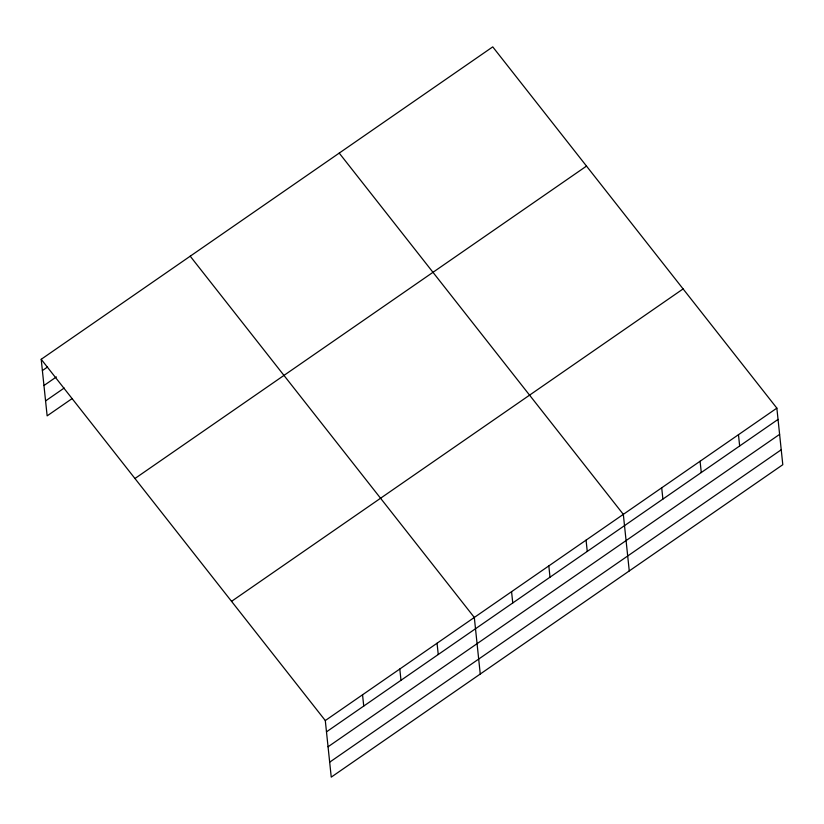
<?xml version="1.0" encoding="UTF-8"?>
<svg xmlns="http://www.w3.org/2000/svg" width="824" height="824" viewBox="0 0 824 824"><rect width="100%" height="100%" fill="white"/><g stroke="black" fill="none" stroke-linecap="round" stroke-linejoin="round"><path stroke-width="1.24" d="M41.2 359.295L492.752 46.875L776.857 408.137L782.8 464.705L331.248 777.125L325.295 720.557L41.2 359.295L47.143 415.863L71.976 398.682M42.385 370.573L47.555 366.999M43.96 385.519L56.372 376.928M45.578 400.917L64.2 388.032M134.951 478.507L586.513 166.088M231.544 601.345L683.106 288.925M325.295 720.557L776.857 408.137M326.489 731.836L778.041 419.416M328.055 746.781L779.607 434.361M329.672 762.179L781.234 449.76M339.231 153.099L623.325 514.361L629.268 570.929M190.21 256.192L474.315 617.454L480.258 674.032M738.469 434.691L739.653 445.98M700.091 461.255L701.276 472.533M661.703 487.808L662.898 499.087M586.07 540.132L587.255 551.421M548.815 565.913L550.01 577.191M511.57 591.684L512.755 602.962M437.06 643.235L438.244 654.514M399.805 669.006L400.989 680.294M362.55 694.786L363.734 706.065"/></g></svg>
